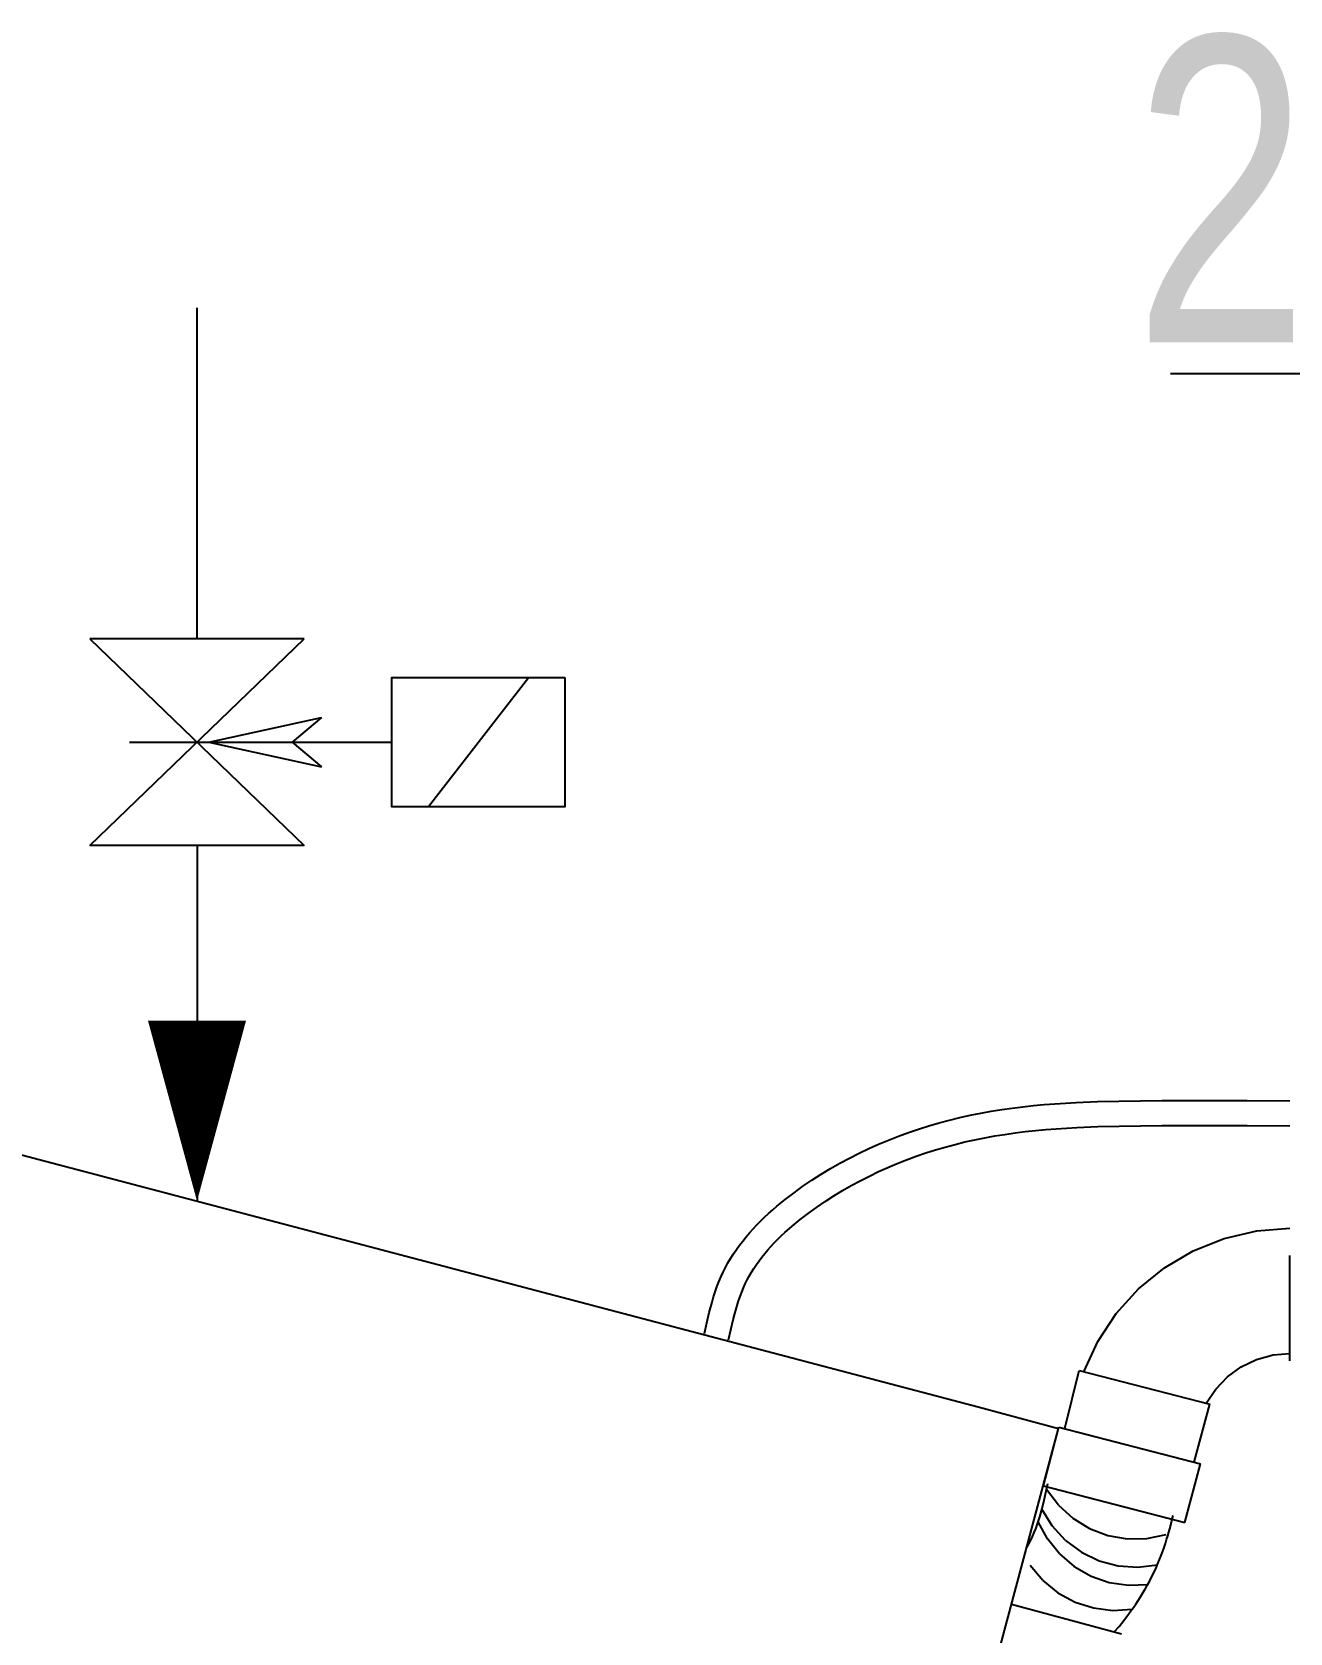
# Model space of a CAD drawing. Extents: x 151310 to 250336, y -70311 to -4848.
# Drawn here: x 223833 to 224529, y -22824 to -21939 of the extents above; entities that cross this region are included whole.
import ezdxf

# ---------------------------------------------------------------- set-up
doc = ezdxf.new("R2010")
doc.units = 0
doc.header["$LTSCALE"] = 300
doc.header["$MEASUREMENT"] = 0
doc.layers.add('1', color=7, linetype='CONTINUOUS')
doc.layers.add('Обозначение задвижек', color=7, linetype='CONTINUOUS')
doc.styles.add('MONARCH', font='monarch', dxfattribs={"width": 0.77})

msp = doc.modelspace()

# ---------------------------------------------------------------- linework, layer by layer
at = {"layer": '1', "ltscale": 0.3}
msp.add_line((223924.48, -22274.8), (223924.48, -22091.94), dxfattribs=at)
at = {"layer": '1'}
for p, q in [((223865.29, -22388.93), (223983.67, -22274.8)), ((223865.29, -22274.8), (223983.67, -22388.93)), ((223510.59, -22476.53), (224356.25, -22699.25)), ((224375.14, -22534.09), (224380.99, -22533.37)), ((224380.99, -22533.37), (224386.86, -22532.74)), ((224386.86, -22532.74), (224392.74, -22532.2)), ((224392.74, -22532.2), (224398.63, -22531.74)), ((224398.63, -22531.74), (224404.53, -22531.35)), ((224404.53, -22531.35), (224410.44, -22531.02)), ((224410.44, -22531.02), (224422.27, -22530.55)), ((224422.27, -22530.55), (224434.12, -22530.25)), ((224434.12, -22530.25), (224445.97, -22530.08)), ((224445.97, -22530.08), (224457.81, -22529.98)), ((224457.81, -22529.98), (224481.45, -22529.9)), ((224481.45, -22529.9), (224505.06, -22529.93)), ((224505.06, -22529.93), (224528.64, -22530.02)), ((224329.03, -22543.9), (224334.7, -22542.25)), ((224334.7, -22542.25), (224340.41, -22540.72)), ((224340.41, -22540.72), (224346.14, -22539.31)), ((224346.14, -22539.31), (224351.9, -22538.03)), ((224351.9, -22538.03), (224357.68, -22536.87)), ((224357.68, -22536.87), (224363.48, -22535.83)), ((224363.48, -22535.83), (224369.3, -22534.91)), ((224369.3, -22534.91), (224375.14, -22534.09)), ((224306.7, -22551.79), (224312.22, -22549.63)), ((224312.22, -22549.63), (224317.78, -22547.59)), ((224317.78, -22547.59), (224323.39, -22545.68)), ((224323.39, -22545.68), (224329.03, -22543.9)), ((224354.45, -22551.62), (224359.96, -22550.51)), ((224359.96, -22550.51), (224365.5, -22549.51)), ((224365.5, -22549.51), (224371.07, -22548.62)), ((224371.07, -22548.62), (224376.67, -22547.83)), ((224376.67, -22547.83), (224382.31, -22547.13)), ((224382.31, -22547.13), (224387.97, -22546.52)), ((224387.97, -22546.52), (224393.67, -22545.99)), ((224393.67, -22545.99), (224399.39, -22545.54)), ((224399.39, -22545.54), (224405.14, -22545.16)), ((224405.14, -22545.16), (224410.91, -22544.84)), ((224410.91, -22544.84), (224422.52, -22544.36)), ((224422.52, -22544.36), (224434.21, -22544.07)), ((224434.21, -22544.07), (224445.97, -22543.9)), ((224445.97, -22543.9), (224457.77, -22543.8)), ((224457.77, -22543.8), (224481.38, -22543.72)), ((224481.38, -22543.72), (224504.97, -22543.75)), ((224504.97, -22543.75), (224528.58, -22543.84)), ((224285.11, -22561.79), (224290.43, -22559.09)), ((224290.43, -22559.09), (224295.8, -22556.52)), ((224295.8, -22556.52), (224301.23, -22554.09)), ((224301.23, -22554.09), (224306.7, -22551.79)), ((224322.03, -22560.74), (224327.35, -22558.93)), ((224327.35, -22558.93), (224332.7, -22557.23)), ((224332.7, -22557.23), (224338.09, -22555.65)), ((224338.09, -22555.65), (224343.51, -22554.19)), ((224343.51, -22554.19), (224348.97, -22552.85)), ((224348.97, -22552.85), (224354.45, -22551.62)), ((224269.51, -22570.7), (224274.65, -22567.59)), ((224274.65, -22567.59), (224279.85, -22564.62)), ((224279.85, -22564.62), (224285.11, -22561.79)), ((224301.23, -22569.24), (224306.36, -22566.93)), ((224306.36, -22566.93), (224311.54, -22564.75)), ((224311.54, -22564.75), (224316.76, -22562.68)), ((224316.76, -22562.68), (224322.03, -22560.74)), ((224254.52, -22580.88), (224259.44, -22577.35)), ((224259.44, -22577.35), (224264.44, -22573.96)), ((224264.44, -22573.96), (224269.51, -22570.7)), ((224281.26, -22579.74), (224286.17, -22576.92)), ((224286.17, -22576.92), (224291.13, -22574.24)), ((224291.13, -22574.24), (224296.15, -22571.68)), ((224296.15, -22571.68), (224301.23, -22569.24)), ((224244.99, -22588.39), (224249.69, -22584.56)), ((224249.69, -22584.56), (224254.52, -22580.88)), ((224266.94, -22588.97), (224271.65, -22585.76)), ((224271.65, -22585.76), (224276.42, -22582.68)), ((224276.42, -22582.68), (224281.26, -22579.74)), ((224236.08, -22596.51), (224238.24, -22594.42)), ((224238.24, -22594.42), (224240.44, -22592.37)), ((224240.44, -22592.37), (224242.7, -22590.36)), ((224242.7, -22590.36), (224244.99, -22588.39)), ((224257.84, -22595.73), (224262.32, -22592.3)), ((224262.32, -22592.3), (224266.94, -22588.97)), ((224228.01, -22605.27), (224229.94, -22603.02)), ((224229.94, -22603.02), (224231.93, -22600.81)), ((224231.93, -22600.81), (224233.98, -22598.64)), ((224233.98, -22598.64), (224236.08, -22596.51)), ((224247.37, -22604.8), (224249.37, -22602.94)), ((224249.37, -22602.94), (224253.51, -22599.28)), ((224253.51, -22599.28), (224257.84, -22595.73)), ((224492.28, -22606.12), (224510.25, -22601.95)), ((224510.25, -22601.95), (224528.65, -22600.56)), ((224221.01, -22614.71), (224222.65, -22612.29)), ((224222.65, -22612.29), (224224.37, -22609.91)), ((224224.37, -22609.91), (224226.15, -22607.57)), ((224226.15, -22607.57), (224228.01, -22605.27)), ((224238.31, -22614.51), (224239.99, -22612.52)), ((224239.99, -22612.52), (224241.74, -22610.56)), ((224241.74, -22610.56), (224243.56, -22608.61)), ((224243.56, -22608.61), (224245.43, -22606.7)), ((224245.43, -22606.7), (224247.37, -22604.8)), ((224459.23, -22622.31), (224475.14, -22612.96)), ((224475.14, -22612.96), (224492.28, -22606.12)), ((224216.59, -22622.25), (224217.98, -22619.7)), ((224217.98, -22619.7), (224219.45, -22617.18)), ((224219.45, -22617.18), (224221.01, -22614.71)), ((224232.3, -22622.7), (224233.69, -22620.62)), ((224233.69, -22620.62), (224235.15, -22618.56)), ((224235.15, -22618.56), (224236.69, -22616.53)), ((224236.69, -22616.53), (224238.31, -22614.51)), ((224528.64, -22673.85), (224528.64, -22615.53)), ((224211.92, -22632.93), (224212.97, -22630.2)), ((224212.97, -22630.2), (224214.09, -22627.51)), ((224214.09, -22627.51), (224215.3, -22624.86)), ((224215.3, -22624.86), (224216.59, -22622.25)), ((224227.55, -22631.27), (224228.62, -22629.09)), ((224228.62, -22629.09), (224229.76, -22626.94)), ((224229.76, -22626.94), (224230.99, -22624.81)), ((224230.99, -22624.81), (224232.3, -22622.7)), ((224444.92, -22633.95), (224459.23, -22622.31)), ((224209.18, -22641.31), (224210.03, -22638.48)), ((224210.03, -22638.48), (224210.95, -22635.69)), ((224210.95, -22635.69), (224211.92, -22632.93)), ((224223.85, -22640.68), (224224.7, -22638.23)), ((224224.7, -22638.23), (224225.6, -22635.84)), ((224225.6, -22635.84), (224226.55, -22633.52)), ((224226.55, -22633.52), (224227.55, -22631.27)), ((224432.53, -22647.63), (224444.92, -22633.95)), ((224206.22, -22652.83), (224207.62, -22647.03)), ((224207.62, -22647.03), (224209.18, -22641.31)), ((224220.86, -22651.07), (224221.55, -22648.39)), ((224221.55, -22648.39), (224222.28, -22645.76)), ((224222.28, -22645.76), (224223.04, -22643.19)), ((224223.04, -22643.19), (224223.85, -22640.68)), ((224422.36, -22663.03), (224432.53, -22647.63)), ((224204.93, -22658.68), (224206.22, -22652.83)), ((224218.29, -22662.26), (224219.54, -22656.58)), ((224219.54, -22656.58), (224220.86, -22651.07)), ((224414.63, -22679.78), (224422.36, -22663.03)), ((224501.73, -22677.06), (224510.21, -22672.99)), ((224510.21, -22672.99), (224519.28, -22670.49)), ((224519.28, -22670.49), (224528.65, -22669.65)), ((224404.15, -22711.24), (224412.19, -22679.15)), ((224412.19, -22679.15), (224484.42, -22697.73)), ((224487.6, -22689.37), (224494.12, -22682.58)), ((224494.12, -22682.58), (224501.73, -22677.06)), ((224482.41, -22697.21), (224487.6, -22689.37)), ((224356.25, -22699.25), (224400.75, -22711.19)), ((224475.71, -22729.78), (224484.42, -22697.73)), ((224392.38, -22742.94), (224400.85, -22710.4)), ((224400.85, -22710.4), (224479.15, -22730.7)), ((224311.39, -23043.92), (224400.74, -22711.2)), ((224470.55, -22763.16), (224479.15, -22730.7)), ((224392.38, -22742.94), (224470.55, -22763.16)), ((224392.77, -22750.81), (224394.82, -22741.5)), ((224400.63, -22753.52), (224394.09, -22744.88)), ((224391.63, -22755.42), (224392.77, -22750.81)), ((224400.63, -22753.52), (224408.67, -22760.79)), ((224388.92, -22764.39), (224390.36, -22759.95)), ((224394.55, -22772.16), (224389.47, -22762.76)), ((224390.36, -22759.95), (224391.63, -22755.42)), ((224397.28, -22765.03), (224391.53, -22755.8)), ((224408.67, -22760.79), (224417.92, -22766.44)), ((224462.76, -22764.66), (224463.25, -22762.79)), ((224463.25, -22762.79), (224464.13, -22759.2)), ((224385.32, -22772.89), (224386.32, -22770.82)), ((224386.32, -22770.82), (224387.25, -22768.71)), ((224387.25, -22768.71), (224388.11, -22766.56)), ((224388.11, -22766.56), (224388.92, -22764.39)), ((224401.28, -22780.47), (224394.55, -22772.16)), ((224404.65, -22773.03), (224397.28, -22765.03)), ((224417.92, -22766.44), (224428.06, -22770.26)), ((224428.06, -22770.26), (224438.73, -22772.13)), ((224438.73, -22772.13), (224449.57, -22771.97)), ((224449.57, -22771.97), (224460.19, -22769.79)), ((224460.48, -22772.61), (224461.1, -22770.56)), ((224461.1, -22770.56), (224461.69, -22768.55)), ((224461.69, -22768.55), (224462.25, -22766.58)), ((224462.25, -22766.58), (224462.76, -22764.66)), ((224383.09, -22776.92), (224384.24, -22774.93)), ((224384.24, -22774.93), (224385.32, -22772.89)), ((224401.28, -22780.47), (224409.41, -22787.4)), ((224404.65, -22773.03), (224413.39, -22779.5)), ((224413.39, -22779.5), (224423.18, -22784.22)), ((224456.59, -22783.55), (224457.48, -22781.28)), ((224457.48, -22781.28), (224458.31, -22779.05)), ((224458.31, -22779.05), (224459.08, -22776.86)), ((224459.08, -22776.86), (224459.8, -22774.71)), ((224459.8, -22774.71), (224460.48, -22772.61)), ((224392.04, -22795.13), (224385.1, -22786.91)), ((224409.41, -22787.4), (224418.68, -22792.72)), ((224423.18, -22784.22), (224433.69, -22787.03)), ((224433.69, -22787.03), (224444.54, -22787.82)), ((224444.54, -22787.82), (224455.34, -22786.57)), ((224453.54, -22790.57), (224454.63, -22788.2)), ((224454.63, -22788.2), (224455.64, -22785.85)), ((224455.64, -22785.85), (224456.59, -22783.55)), ((224392.04, -22795.13), (224400.38, -22801.92)), ((224418.68, -22792.72), (224428.78, -22796.23)), ((224428.78, -22796.23), (224439.34, -22797.84)), ((224439.34, -22797.84), (224450.02, -22797.47)), ((224448.66, -22799.89), (224449.92, -22797.65)), ((224449.92, -22797.65), (224451.16, -22795.35)), ((224451.16, -22795.35), (224452.37, -22792.97)), ((224452.37, -22792.97), (224453.54, -22790.57)), ((224400.38, -22801.92), (224409.83, -22807.06)), ((224409.83, -22807.06), (224420.07, -22810.35)), ((224443.44, -22808.22), (224444.76, -22806.23)), ((224444.76, -22806.23), (224446.07, -22804.18)), ((224446.07, -22804.18), (224447.37, -22802.07)), ((224447.37, -22802.07), (224448.66, -22799.89)), ((224374.65, -22808.34), (224435.62, -22824.73)), ((224420.07, -22810.35), (224430.75, -22811.69)), ((224430.75, -22811.69), (224441.48, -22811.03)), ((224436.78, -22817.3), (224439.44, -22813.83)), ((224439.44, -22813.83), (224440.77, -22812.02)), ((224440.77, -22812.02), (224442.11, -22810.15)), ((224442.11, -22810.15), (224443.44, -22808.22)), ((224431.55, -22823.63), (224434.15, -22820.56)), ((224434.15, -22820.56), (224436.78, -22817.3))]:
    msp.add_line(p, q, dxfattribs=at)
at = {"layer": '1', "ltscale": 0.5}
for p, q in [((223983.67, -22274.8), (223865.29, -22274.8)), ((224107.89, -22296.14), (224052.46, -22367.59)), ((223930.96, -22331.86), (223993.23, -22318.26)), ((223993.23, -22318.26), (223977.12, -22331.86)), ((223930.96, -22331.86), (223993.23, -22345.46)), ((223977.12, -22331.86), (223993.23, -22345.46)), ((223983.67, -22388.93), (223865.29, -22388.93))]:
    msp.add_line(p, q, dxfattribs=at)
at = {"layer": '1', "ltscale": 30}
msp.add_line((223887.24, -22331.86), (224032.1, -22331.86), dxfattribs=at)
at = {"layer": '1', "ltscale": 0.15}
msp.add_line((223924.48, -22388.93), (223924.48, -22585.54), dxfattribs=at)
at = {"layer": '1', "ltscale": 0.5}
msp.add_lwpolyline([(224127.9, -22296.14), (224127.9, -22367.59), (224032.1, -22367.59), (224032.1, -22296.14)], close=True, dxfattribs=at)
at = {"layer": '1', "ltscale": 0.3}
msp.add_lwpolyline([(223924.48, -22585.54, 0, 54.19, 0), (223924.48, -22485.86, 33.87, 33.87, 0)], format="xyseb", dxfattribs=at)
at = {"layer": 'Обозначение задвижек', "ltscale": 0.4}
msp.add_line((224462.55, -22128.15), (224742.92, -22128.15), dxfattribs=at)

# ---------------------------------------------------------------- texts
at = {"layer": '1', "ltscale": 0.4, "insert": (224442.28, -21941.98), "char_height": 168.91, "attachment_point": 1, "style": 'MONARCH'}
msp.add_mtext_dynamic_manual_height_columns('23.1', width=409.8426, gutter_width=879.74, heights=[0], dxfattribs=at)

doc.saveas('drawing.dxf')
